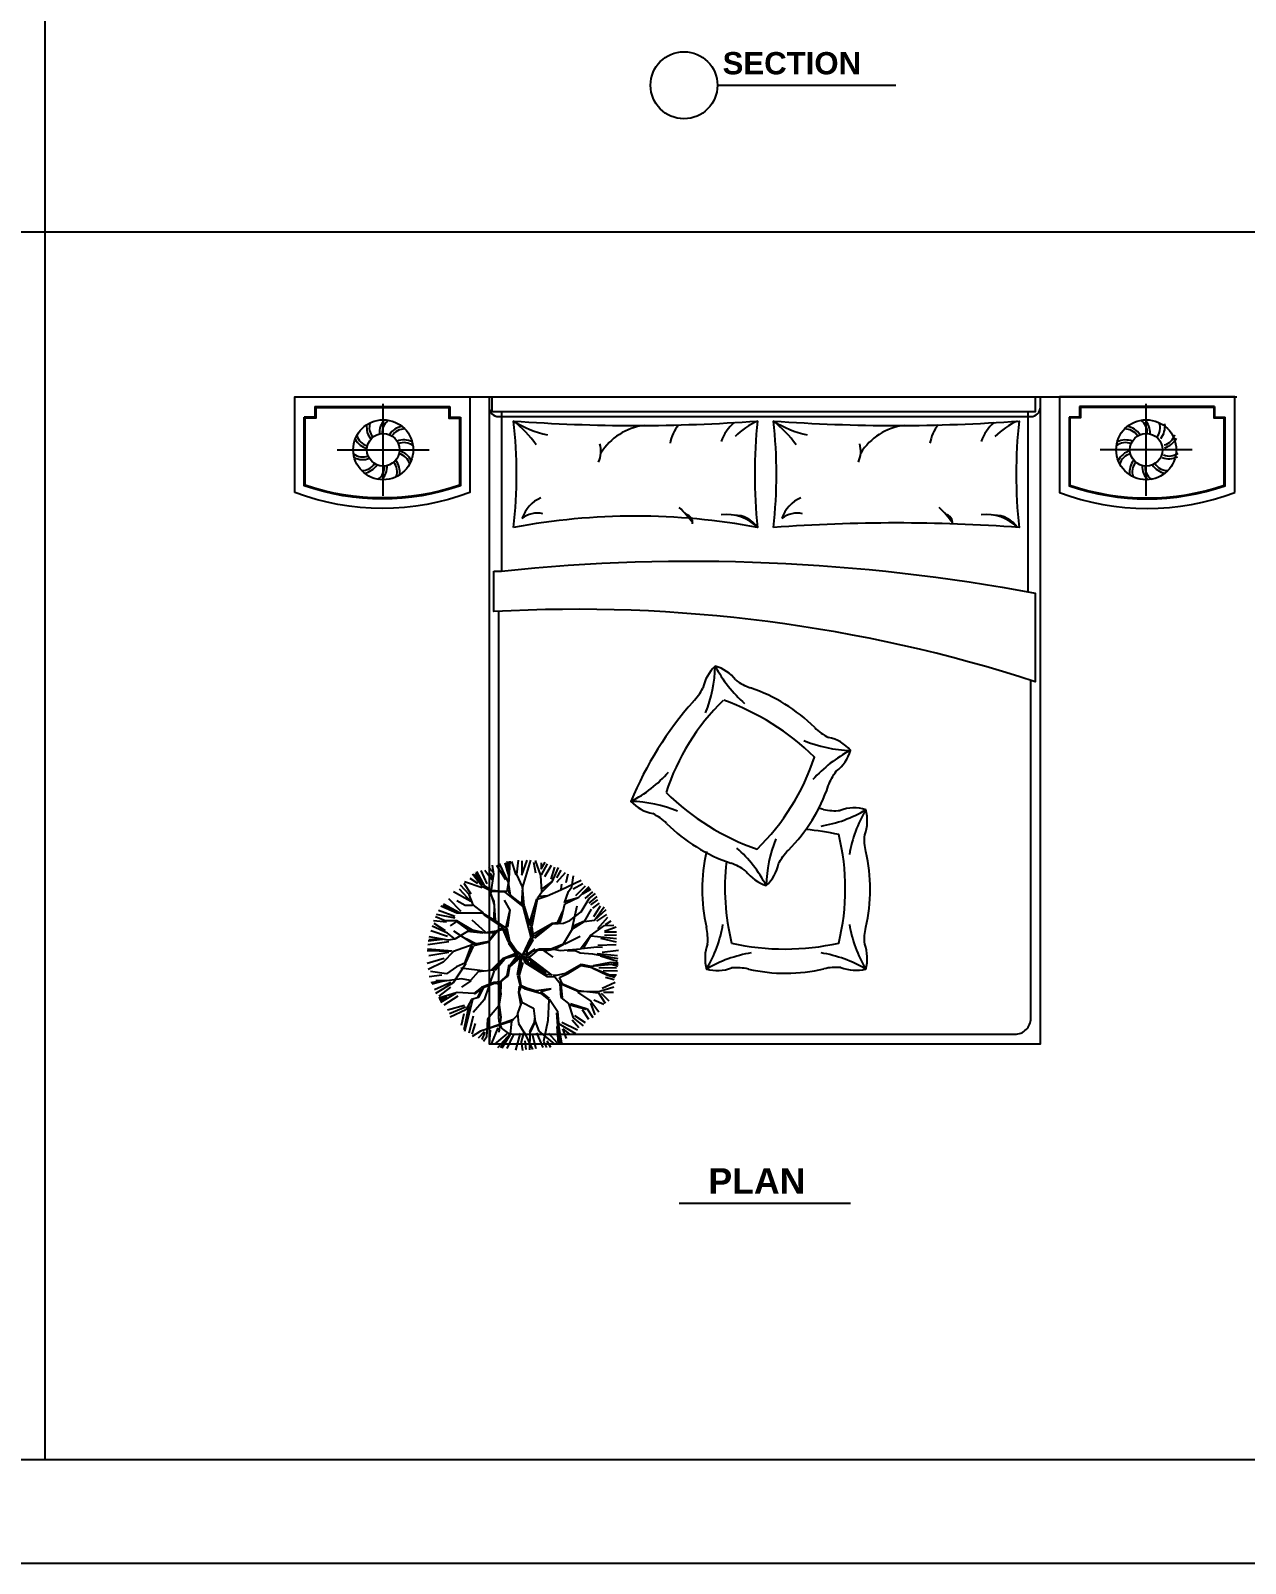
# Model space of a CAD drawing. Header units: inches. Extents: x 3 to 45, y 10.7 to 35.5.
# Drawn here: x 37.832 to 41.643, y 10.735 to 15.545 of the extents above; entities that cross this region are included whole.
import ezdxf

# ---------------------------------------------------------------- set-up
doc = ezdxf.new("R2010")
doc.units = ezdxf.units.IN
doc.header["$MEASUREMENT"] = 0
for name, color, linetype in [('02', 2, 'Continuous'), ('1', 1, 'Continuous'), ('4', 4, 'Continuous'), ('kadrbm', 4, 'Continuous')]:
    doc.layers.add(name, color=color, linetype=linetype)
doc.styles.add('HT', font='swisseb.ttf')

# ---------------------------------------------------------------- blocks, each defined once
blk = doc.blocks.new('kadrbm')
at = {"layer": 'kadrbm', "color": 4}
blk.add_lwpolyline([(0, 0), (0, 24.7972), (21, 24.7972), (21, 0), (0, 0)], close=True, dxfattribs=at)
blk.add_lwpolyline([(20.6631, 0.3257), (20.6631, 24.4603), (0.3369, 24.4603), (0.3369, 0.3257), (20.6631, 0.3257)], dxfattribs=at)

msp = doc.modelspace()

# ---------------------------------------------------------------- linework, layer by layer
at = {"layer": '02'}
for p, q in [((39.9868, 15.3733), (40.5468, 15.3733)), ((38.938, 14.0853), (38.938, 14.3737)), ((39.3002, 14.3335), (40.9702, 14.3335)), ((40.9606, 14.3484), (40.9606, 13.7839)), ((41.3324, 14.0853), (41.3324, 14.3737)), ((38.7938, 14.2295), (39.0822, 14.2295)), ((41.4766, 14.2295), (41.1881, 14.2295)), ((39.8662, 11.865), (40.4042, 11.865))]:
    msp.add_line(p, q, dxfattribs=at)
for points in [[(39.2702, 14.3953), (39.2702, 12.3653), (41.0002, 12.3653), (41.0002, 14.3953)], [(38.7232, 14.3651), (38.7232, 14.3321), (38.6902, 14.3321)], [(38.7262, 14.3651), (38.7262, 14.3291), (38.6902, 14.3291)], [(38.7232, 14.3651), (39.1472, 14.3651)], [(38.7232, 14.3621), (39.1472, 14.3621)], [(39.1442, 14.3651), (39.1442, 14.3291), (39.1802, 14.3291)], [(39.1472, 14.3651), (39.1472, 14.3321), (39.1802, 14.3321)], [(41.1232, 14.3652), (41.1232, 14.3322), (41.0902, 14.3322)], [(41.1262, 14.3652), (41.1262, 14.3292), (41.0902, 14.3292)], [(41.5472, 14.3652), (41.1232, 14.3652)], [(41.5472, 14.3622), (41.1232, 14.3622)], [(41.5442, 14.3652), (41.5442, 14.3292), (41.5802, 14.3292)], [(41.5472, 14.3652), (41.5472, 14.3322), (41.5802, 14.3322)]]:
    msp.add_lwpolyline(points, dxfattribs=at)
for points in [[(39.1802, 14.3321), (39.1802, 14.116, -0.167087), (38.6902, 14.116), (38.6902, 14.3321)], [(39.1772, 14.3321), (39.1772, 14.1182, -0.165559), (38.6932, 14.1182), (38.6932, 14.3321)], [(41.0902, 14.3322), (41.0902, 14.1162, 0.167087), (41.5802, 14.1162), (41.5802, 14.3322)], [(41.0932, 14.3322), (41.0932, 14.1183, 0.165559), (41.5772, 14.1183), (41.5772, 14.3322)], [(39.9495, 13.404, 0.091296), (39.9799, 13.5505, 0.091296), (40.0722, 13.4327, 0.091296)], [(39.8257, 13.1537, 0.111006), (40.1113, 12.9761, 0.119549), (40.2914, 13.2651, 0.107813), (40.0066, 13.4434)], [(40.0051, 13.4431, 0.121865), (39.8257, 13.1537, 0.121865)], [(40.1399, 12.8617, 0.159461), (40.1786, 12.9304, -0.076283), (40.2093, 12.9732, 0.115075), (40.3348, 13.1746, -0.076283), (40.3597, 13.221, 0.159461), (40.4043, 13.2861)], [(40.2579, 13.3169, 0.091296), (40.4043, 13.2861, 0.091296), (40.2862, 13.1942, 0.091296)], [(39.8619, 13.0953, 0.091296), (39.7155, 13.1261, 0.091296), (39.8336, 13.218, 0.091296)], [(40.3119, 13.0484, 0.091296), (40.4524, 13.0996, 0.091296), (40.4008, 12.9592, 0.091296)], [(40.4524, 12.5996, 0.159461), (40.449, 12.6783, -0.076283), (40.4524, 12.7309, 0.115075), (40.4524, 12.9683, -0.076283), (40.449, 13.0208, 0.159461), (40.4524, 13.0996)], [(40.0313, 12.6812, 0.111006), (40.3677, 12.6815, 0.119549), (40.3677, 13.022, 0.033212), (40.2643, 13.0378)], [(40.1703, 13.0082, 0.091296), (40.1399, 12.8617, 0.091296), (40.0477, 12.9795)], [(40.093, 12.6508, 0.091296), (39.9524, 12.5996, 0.091296), (40.0041, 12.74, 0.091296)], [(40.4008, 12.74, 0.091296), (40.4524, 12.5996, 0.091296), (40.3119, 12.6508)]]:
    msp.add_lwpolyline(points, format="xyb", dxfattribs=at)
for points in [[(39.3469, 13.9855, 0.058596), (39.3469, 14.3197, 0.036889), (40.1126, 14.3197, 0.052163), (40.1126, 13.9855, 0.093111)], [(40.1624, 13.9855, 0.058596), (40.1624, 14.3197, 0.036648), (40.9332, 14.3197, 0.052163), (40.9332, 13.9855, 0.036967)], [(39.2853, 13.8489), (39.3087, 13.8489, -0.072944), (40.9841, 13.7791), (40.9841, 13.5017, 0.092568), (39.2853, 13.7216)]]:
    msp.add_lwpolyline(points, format="xyb", close=True, dxfattribs=at)
for centre, radius in [((39.8818, 15.3733), 0.105), ((38.938, 14.2295), 0.0942), ((41.3324, 14.2295), 0.0942), ((38.938, 14.2295), 0.051), ((41.3324, 14.2295), 0.051)]:
    msp.add_circle(centre, radius, dxfattribs=at)
for centre, radius, start, end in [((39.3002, 14.3635), 0.03, 180, 270), ((40.9702, 14.3635), 0.03, 270, 0), ((38.9464, 14.3001), 0.0605, 172.17, 218.4897), ((38.9405, 14.2988), 0.0462, 160.3002, 220.538), ((38.9863, 14.2817), 0.0605, 136.17, 182.4897), ((38.9807, 14.2841), 0.0462, 124.3002, 184.538), ((39.0077, 14.2434), 0.0605, 100.17, 146.4897), ((39.0046, 14.2486), 0.0462, 88.3002, 148.538), ((39.5246, 14.5991), 0.3311, 237.5379, 257.5233), ((39.0963, 14.0072), 0.4006, 36.4935, 51.2792), ((39.7786, 14.1215), 0.1854, 96.6849, 148.3182), ((39.9661, 14.2269), 0.13, 141.8174, 169.8987), ((40.1305, 14.2085), 0.1399, 130.5354, 160.3558), ((40.2177, 14.0906), 0.252, 114.6457, 134.1585), ((39.9118, 14.0072), 0.4006, 36.4935, 51.2792), ((40.3401, 14.5991), 0.3311, 237.5379, 257.5233), ((40.5941, 14.1215), 0.1854, 96.6849, 148.3182), ((40.7815, 14.2269), 0.13, 141.8174, 169.8987), ((40.946, 14.2085), 0.1399, 130.5354, 160.3558), ((41.0332, 14.0906), 0.252, 114.6457, 134.1585), ((41.2657, 14.2486), 0.0462, 31.462, 91.6998), ((41.2627, 14.2434), 0.0605, 33.5103, 79.83), ((41.2897, 14.2841), 0.0462, 355.462, 55.6998), ((41.2841, 14.2817), 0.0605, 357.5103, 43.83), ((41.3299, 14.2987), 0.0462, 319.462, 19.6998), ((41.3309, 14.3026), 0.0605, 321.5103, 7.83), ((38.9033, 14.2915), 0.0605, 208.17, 254.4897), ((38.8993, 14.287), 0.0462, 196.3002, 256.538), ((39.0026, 14.1998), 0.0605, 64.17, 110.4897), ((39.0031, 14.2058), 0.0462, 52.3002, 112.538), ((39.538, 14.2247), 0.0831, 335.8927, 16.1192), ((40.3535, 14.2247), 0.0831, 335.8927, 16.1192), ((41.2673, 14.2058), 0.0462, 67.462, 127.6998), ((41.2678, 14.1997), 0.0605, 69.5103, 115.83), ((41.3779, 14.2895), 0.0462, 283.462, 343.6998), ((41.3739, 14.2941), 0.0605, 285.5103, 331.83), ((38.8729, 14.2532), 0.0462, 232.3002, 292.538), ((38.8735, 14.2592), 0.0605, 244.17, 290.4897), ((38.9356, 14.1603), 0.0462, 340.3002, 40.538), ((38.9297, 14.1589), 0.0605, 352.17, 38.4897), ((38.9768, 14.1721), 0.0462, 16.3002, 76.538), ((38.9728, 14.1675), 0.0605, 28.17, 74.4897), ((41.2976, 14.1675), 0.0605, 105.5103, 151.83), ((41.2936, 14.172), 0.0462, 103.462, 163.6998), ((41.3407, 14.1589), 0.0605, 141.5103, 187.83), ((41.3348, 14.1602), 0.0462, 139.462, 199.6998), ((41.4037, 14.2618), 0.0605, 249.5103, 295.83), ((41.4043, 14.2558), 0.0462, 247.462, 307.6998), ((38.8714, 14.2104), 0.0462, 268.3002, 328.538), ((38.8683, 14.2156), 0.0605, 280.17, 326.4897), ((38.8954, 14.1749), 0.0462, 304.3002, 4.538), ((38.8898, 14.1773), 0.0605, 316.17, 2.4897), ((41.3806, 14.1773), 0.0605, 177.5103, 223.83), ((41.375, 14.1749), 0.0462, 175.462, 235.6998), ((41.402, 14.2156), 0.0605, 213.5103, 259.83), ((41.399, 14.2104), 0.0462, 211.462, 271.6998), ((39.4785, 13.9778), 0.1111, 114.2916, 160.9896), ((39.5722, 13.7531), 0.4175, 36.2085, 45.0849), ((40.294, 13.9778), 0.1111, 114.2916, 160.9896), ((40.3877, 13.7531), 0.4175, 36.2085, 45.0849), ((39.4208, 13.9546), 0.076, 76.4823, 128.5563), ((39.8811, 13.9997), 0.028, 353.7543, 77.2187), ((40.015, 13.8899), 0.1367, 44.406, 96.8342), ((40.0405, 13.9375), 0.0866, 33.6349, 90.8456), ((40.2363, 13.9546), 0.076, 76.4823, 128.5563), ((40.6966, 13.9997), 0.028, 353.7543, 77.2187), ((40.8305, 13.8899), 0.1367, 44.406, 96.8342), ((40.856, 13.9375), 0.0866, 33.6349, 90.8456), ((40.0655, 13.457), 0.1267, 132.4658, 168.7065), ((39.9464, 13.4329), 0.1223, 37.2937, 74.0973), ((39.7865, 13.5605), 0.1736, 315.5854, 333.0343), ((40.1475, 13.6462), 0.1736, 233.2983, 250.7472), ((39.9235, 12.9871), 0.5225, 45.1307, 71.3884), ((40.7291, 12.7117), 1.095, 138.3818, 157.7644), ((40.4132, 13.4818), 0.1736, 225.7718, 243.2208), ((40.3139, 13.2117), 0.1171, 39.4726, 79.6505), ((39.8087, 13.212), 0.1267, 222.6522, 258.8929), ((39.7061, 12.9326), 0.1736, 45.7718, 63.2208), ((40.2025, 12.5916), 0.5225, 77.0576, 78.7033), ((40.3565, 13.2704), 0.1736, 257.6988, 275.1477), ((40.4151, 12.9886), 0.1171, 71.3996, 111.5774), ((40.1958, 13.4273), 0.5225, 225.1307, 251.3884), ((40.4613, 12.8496), 0.5225, 166.8711, 193.1289), ((40.719, 12.8531), 0.7088, 173.1956, 194.0284), ((39.9718, 12.7683), 0.1736, 53.2983, 70.7472), ((40.1886, 12.9983), 0.145, 218.7754, 250.3571), ((39.7829, 12.6934), 0.1736, 355.0387, 12.4877), ((40.0745, 12.6337), 0.1267, 159.3666, 195.6073), ((39.9862, 12.7218), 0.1267, 254.5791, 290.8198), ((40.0468, 12.4304), 0.1736, 77.6988, 95.1477), ((40.3592, 12.4314), 0.1736, 85.2252, 102.6741), ((40.4216, 12.7413), 0.145, 250.7023, 282.284), ((40.2008, 13.1092), 0.5225, 257.0576, 283.3153)]:
    msp.add_arc(centre, radius, start, end, dxfattribs=at)
at = {"layer": '1'}
msp.add_line((38.6602, 14.3951), (41.6171, 14.3953), dxfattribs=at)
at = {"layer": '4'}
for p, q in [((37.8757, 33.8727), (37.8757, 11.0605)), ((24.3249, 14.9136), (44.6511, 14.9136)), ((39.3087, 14.3484), (39.3087, 13.8489)), ((39.3326, 12.8654), (39.3363, 12.9389)), ((39.357, 12.8964), (39.3622, 12.9416)), ((39.3731, 12.894), (39.3898, 12.9411)), ((39.3731, 12.9395), (39.3731, 12.894)), ((39.3763, 12.8577), (39.4008, 12.9416)), ((39.4331, 12.8939), (39.4162, 12.9402)), ((39.2499, 12.8577), (39.2179, 12.8977)), ((39.2229, 12.8977), (39.2488, 12.8643)), ((39.2488, 12.8643), (39.2282, 12.9029)), ((39.2565, 12.8604), (39.2319, 12.9056)), ((39.2444, 12.9093), (39.2626, 12.8668)), ((39.2566, 12.9107), (39.2792, 12.8804)), ((39.2687, 12.9198), (39.2807, 12.9062)), ((39.2822, 12.8849), (39.2745, 12.9003)), ((39.2758, 12.8345), (39.2848, 12.8977)), ((39.2848, 12.8977), (39.2808, 12.9262)), ((39.293, 12.9259), (39.3217, 12.8804)), ((39.3313, 12.872), (39.3028, 12.9312)), ((39.3201, 12.9334), (39.3293, 12.9001)), ((39.3313, 12.9119), (39.3273, 12.9376)), ((39.3313, 12.9376), (39.3337, 12.9133)), ((39.3326, 12.8757), (39.3313, 12.9119)), ((39.3556, 12.8953), (39.3416, 12.9376)), ((39.3749, 12.8577), (39.357, 12.8964)), ((39.4095, 12.935), (39.4156, 12.9017)), ((39.4357, 12.8424), (39.4331, 12.8939)), ((39.4338, 12.9137), (39.446, 12.935)), ((39.4338, 12.9334), (39.4338, 12.9137)), ((39.4344, 12.8953), (39.4537, 12.9299)), ((39.4655, 12.9244), (39.4445, 12.8896)), ((39.4655, 12.882), (39.4762, 12.9198)), ((39.4677, 12.8733), (39.4883, 12.9183)), ((39.4823, 12.8865), (39.4959, 12.9107)), ((39.4823, 12.8728), (39.5095, 12.9032)), ((39.5126, 12.8713), (39.5187, 12.8986)), ((39.5296, 12.8577), (39.5348, 12.8926)), ((39.2126, 12.8123), (39.1581, 12.8426)), ((39.1763, 12.8517), (39.2126, 12.8123)), ((39.2076, 12.8334), (39.1804, 12.863)), ((39.1914, 12.8699), (39.2126, 12.8364)), ((39.2488, 12.8551), (39.1933, 12.8733)), ((39.2096, 12.885), (39.2338, 12.8699)), ((39.2784, 12.8437), (39.2499, 12.8577)), ((39.2784, 12.8461), (39.2565, 12.8604)), ((39.3015, 12.8448), (39.2784, 12.8461)), ((39.321, 12.8411), (39.2784, 12.8437)), ((39.3273, 12.8437), (39.3015, 12.8448)), ((39.3273, 12.8437), (39.3326, 12.8757)), ((39.3313, 12.8474), (39.3326, 12.8384)), ((39.3377, 12.8321), (39.3326, 12.8654)), ((39.3725, 12.8048), (39.3763, 12.8564)), ((39.3802, 12.7998), (39.3749, 12.8577)), ((39.4228, 12.8242), (39.4357, 12.8424)), ((39.4357, 12.8501), (39.4677, 12.8746)), ((39.4368, 12.8424), (39.4677, 12.8733)), ((39.4524, 12.8294), (39.4949, 12.8487)), ((39.4949, 12.8487), (39.5594, 12.8784)), ((39.4962, 12.8501), (39.4987, 12.8667)), ((39.5066, 12.8075), (39.5193, 12.8437)), ((39.5193, 12.8437), (39.5296, 12.8577)), ((39.5338, 12.8517), (39.5641, 12.8684)), ((39.5428, 12.8305), (39.5732, 12.8607)), ((39.5515, 12.8255), (39.5838, 12.8591)), ((39.5631, 12.8384), (39.5864, 12.8551)), ((39.5631, 12.8358), (39.589, 12.8501)), ((39.5717, 12.8213), (39.596, 12.8426)), ((39.1687, 12.7752), (39.1185, 12.7972)), ((39.1687, 12.7765), (39.1238, 12.7985)), ((39.1777, 12.7765), (39.1275, 12.8035)), ((39.1822, 12.7804), (39.1443, 12.8198)), ((39.1946, 12.7998), (39.1687, 12.8138)), ((39.2179, 12.7998), (39.1946, 12.7998)), ((39.2203, 12.8011), (39.2076, 12.8334)), ((39.2525, 12.7765), (39.2203, 12.8011)), ((39.2861, 12.8114), (39.2758, 12.8345)), ((39.2758, 12.8345), (39.2861, 12.8011)), ((39.2861, 12.8011), (39.2848, 12.7572)), ((39.2901, 12.7546), (39.2861, 12.8114)), ((39.3363, 12.7842), (39.3183, 12.8165)), ((39.3776, 12.7959), (39.321, 12.8411)), ((39.3815, 12.7972), (39.3377, 12.8321)), ((39.4021, 12.7004), (39.3776, 12.7959)), ((39.3995, 12.7379), (39.3815, 12.7972)), ((39.3982, 12.7469), (39.4201, 12.8191)), ((39.4059, 12.7353), (39.4228, 12.8242)), ((39.4241, 12.8204), (39.4524, 12.8294)), ((39.4278, 12.8281), (39.4537, 12.8307)), ((39.4987, 12.7636), (39.5079, 12.8048)), ((39.5079, 12.8048), (39.5515, 12.8255)), ((39.5103, 12.8127), (39.5502, 12.8242)), ((39.5311, 12.7276), (39.5466, 12.7986)), ((39.5594, 12.7792), (39.5838, 12.8217)), ((39.5838, 12.8217), (39.6044, 12.8371)), ((39.5838, 12.8062), (39.6096, 12.8274)), ((39.5899, 12.8016), (39.6111, 12.8167)), ((39.596, 12.7911), (39.6171, 12.8062)), ((39.5989, 12.7653), (39.6201, 12.7986)), ((39.6007, 12.7535), (39.6316, 12.7947)), ((39.1369, 12.7471), (39.0959, 12.7517)), ((39.1328, 12.7509), (39.1018, 12.7636)), ((39.164, 12.7592), (39.1051, 12.7714)), ((39.1627, 12.7653), (39.111, 12.7834)), ((39.1687, 12.7509), (39.1328, 12.7509)), ((39.1677, 12.7496), (39.1483, 12.7354)), ((39.2499, 12.7752), (39.1687, 12.7752)), ((39.2179, 12.7223), (39.1687, 12.7509)), ((39.2076, 12.7212), (39.1689, 12.7496)), ((39.2591, 12.716), (39.2166, 12.7533)), ((39.3015, 12.7443), (39.2499, 12.7752)), ((39.3157, 12.7289), (39.2552, 12.7702)), ((39.3234, 12.7327), (39.335, 12.7829)), ((39.3287, 12.7313), (39.3363, 12.7842)), ((39.4021, 12.7392), (39.4098, 12.7702)), ((39.4677, 12.7443), (39.4936, 12.7469)), ((39.4859, 12.7469), (39.5013, 12.7818)), ((39.4936, 12.7469), (39.4987, 12.7636)), ((39.5039, 12.7443), (39.5232, 12.752)), ((39.5232, 12.752), (39.5594, 12.7792)), ((39.5324, 12.7263), (39.5685, 12.7496)), ((39.5336, 12.7354), (39.5698, 12.7508)), ((39.5685, 12.7496), (39.6007, 12.7535)), ((39.5698, 12.7496), (39.5917, 12.7883)), ((39.6007, 12.7535), (39.6381, 12.7869)), ((39.608, 12.7501), (39.6398, 12.7714)), ((39.6111, 12.7274), (39.6429, 12.7622)), ((39.6352, 12.7395), (39.6534, 12.7517)), ((39.1418, 12.6903), (39.0825, 12.7006)), ((39.1399, 12.7016), (39.0869, 12.7198)), ((39.1393, 12.7121), (39.0916, 12.7341)), ((39.1338, 12.7198), (39.0974, 12.7425)), ((39.1638, 12.6941), (39.1393, 12.7121)), ((39.2231, 12.6773), (39.1599, 12.7186)), ((39.2024, 12.7173), (39.1625, 12.6941)), ((39.2501, 12.7121), (39.2024, 12.7173)), ((39.2475, 12.716), (39.2076, 12.7212)), ((39.2565, 12.7133), (39.2179, 12.7223)), ((39.2836, 12.7134), (39.254, 12.7134)), ((39.2938, 12.7186), (39.2565, 12.7133)), ((39.2964, 12.7186), (39.2694, 12.6863)), ((39.2888, 12.7173), (39.2694, 12.6864)), ((39.3118, 12.7289), (39.2938, 12.7186)), ((39.3131, 12.7237), (39.2964, 12.7186)), ((39.3273, 12.7276), (39.3015, 12.7443)), ((39.3131, 12.7237), (39.3287, 12.6877)), ((39.3223, 12.7147), (39.3157, 12.7289)), ((39.3326, 12.6824), (39.3234, 12.7263)), ((39.335, 12.6863), (39.3273, 12.7276)), ((39.3748, 12.6426), (39.4021, 12.7004)), ((39.4059, 12.7327), (39.3995, 12.7379)), ((39.4072, 12.6967), (39.4008, 12.7313)), ((39.4098, 12.6967), (39.4059, 12.7327)), ((39.4098, 12.7107), (39.4677, 12.7443)), ((39.4124, 12.703), (39.4587, 12.734)), ((39.4138, 12.6967), (39.4704, 12.7416)), ((39.4704, 12.7416), (39.5039, 12.7443)), ((39.504, 12.6786), (39.5324, 12.7263)), ((39.5079, 12.6786), (39.5556, 12.7031)), ((39.5569, 12.6631), (39.5878, 12.7045)), ((39.5672, 12.667), (39.5904, 12.707)), ((39.5878, 12.7045), (39.6329, 12.7366)), ((39.5904, 12.7045), (39.6703, 12.6954)), ((39.6323, 12.7184), (39.6687, 12.732)), ((39.6323, 12.7169), (39.6702, 12.7169)), ((39.6323, 12.7062), (39.6702, 12.7077)), ((39.6329, 12.7366), (39.6612, 12.7379)), ((39.0761, 12.658), (39.1509, 12.6555)), ((39.1547, 12.6555), (39.0774, 12.6619)), ((39.1443, 12.6849), (39.0777, 12.6759)), ((39.1238, 12.6928), (39.0787, 12.6876)), ((39.1443, 12.6516), (39.0808, 12.6411)), ((39.0813, 12.6928), (39.107, 12.6941)), ((39.1584, 12.6554), (39.1262, 12.6218)), ((39.1625, 12.6941), (39.1418, 12.6903)), ((39.2203, 12.6774), (39.1584, 12.6554)), ((39.214, 12.6735), (39.1934, 12.618)), ((39.2204, 12.6722), (39.1959, 12.6193)), ((39.1986, 12.6954), (39.2282, 12.68)), ((39.2694, 12.6863), (39.2203, 12.6774)), ((39.2218, 12.6735), (39.2669, 12.6838)), ((39.3571, 12.6438), (39.3313, 12.68)), ((39.3543, 12.6528), (39.3326, 12.6824)), ((39.3556, 12.658), (39.335, 12.6863)), ((39.3763, 12.6425), (39.3543, 12.6528)), ((39.3763, 12.6425), (39.3556, 12.658)), ((39.3748, 12.6426), (39.4072, 12.6967)), ((39.3842, 12.6501), (39.3815, 12.6425)), ((39.3892, 12.658), (39.4098, 12.6927)), ((39.3892, 12.6425), (39.3892, 12.658)), ((39.3893, 12.6464), (39.4151, 12.6631)), ((39.3906, 12.6413), (39.4099, 12.6567)), ((39.3957, 12.6361), (39.4254, 12.6606)), ((39.4099, 12.6567), (39.428, 12.6631)), ((39.4254, 12.6606), (39.4383, 12.6606)), ((39.428, 12.6631), (39.4679, 12.6631)), ((39.4383, 12.6606), (39.4705, 12.6374)), ((39.446, 12.6567), (39.4731, 12.6619)), ((39.4641, 12.6631), (39.504, 12.6786)), ((39.4679, 12.6631), (39.4937, 12.658)), ((39.4782, 12.6631), (39.5053, 12.6786)), ((39.4937, 12.658), (39.5569, 12.6631)), ((39.5156, 12.658), (39.5427, 12.6567)), ((39.5363, 12.6606), (39.5556, 12.6503)), ((39.5556, 12.6503), (39.5943, 12.6477)), ((39.5607, 12.6644), (39.6085, 12.6696)), ((39.6085, 12.6696), (39.6264, 12.6683)), ((39.6111, 12.6744), (39.6687, 12.6774)), ((39.6201, 12.6971), (39.6687, 12.6849)), ((39.6247, 12.6532), (39.6762, 12.6593)), ((39.1292, 12.6335), (39.0762, 12.6168)), ((39.1262, 12.6218), (39.0786, 12.5986)), ((39.1677, 12.6065), (39.1367, 12.5845)), ((39.1973, 12.6168), (39.1573, 12.5561)), ((39.1959, 12.6193), (39.1677, 12.6065)), ((39.2578, 12.5935), (39.1818, 12.6026)), ((39.312, 12.6322), (39.2772, 12.5961)), ((39.3132, 12.631), (39.2836, 12.5961)), ((39.2888, 12.5961), (39.3197, 12.6322)), ((39.3519, 12.6477), (39.312, 12.6322)), ((39.3558, 12.6425), (39.3132, 12.631)), ((39.3326, 12.6129), (39.3262, 12.5793)), ((39.3339, 12.6065), (39.3288, 12.5768)), ((39.3748, 12.6426), (39.3339, 12.6065)), ((39.3352, 12.6116), (39.361, 12.6464)), ((39.3674, 12.6438), (39.3352, 12.6116)), ((39.3674, 12.6335), (39.3584, 12.582)), ((39.3748, 12.6426), (39.3597, 12.5793)), ((39.3764, 12.6206), (39.3648, 12.5806)), ((39.3748, 12.6426), (39.3828, 12.6205)), ((39.3815, 12.6425), (39.3866, 12.6218)), ((39.3828, 12.6205), (39.4524, 12.5766)), ((39.3866, 12.6218), (39.3892, 12.6425)), ((39.3918, 12.6385), (39.4666, 12.5806)), ((39.3931, 12.6192), (39.3918, 12.6321)), ((39.3918, 12.6321), (39.4497, 12.5883)), ((39.4484, 12.5832), (39.3931, 12.6192)), ((39.4497, 12.5883), (39.3995, 12.6205)), ((39.5103, 12.5869), (39.5594, 12.6155)), ((39.5169, 12.5856), (39.5581, 12.6115)), ((39.5581, 12.6115), (39.5928, 12.6052)), ((39.5594, 12.6155), (39.589, 12.6089)), ((39.589, 12.6089), (39.6546, 12.6155)), ((39.5928, 12.6052), (39.6456, 12.5832)), ((39.6419, 12.5793), (39.5941, 12.6025)), ((39.5943, 12.6477), (39.6742, 12.6335)), ((39.6509, 12.6205), (39.5967, 12.6102)), ((39.6096, 12.6486), (39.6731, 12.6426)), ((39.6142, 12.6046), (39.6702, 12.6032)), ((39.6201, 12.6411), (39.6731, 12.6243)), ((39.6752, 12.6179), (39.6509, 12.6205)), ((39.6546, 12.6155), (39.6741, 12.6089)), ((39.6752, 12.6142), (39.6599, 12.6166)), ((39.1217, 12.5805), (39.0823, 12.5759)), ((39.1367, 12.5845), (39.0864, 12.5923)), ((39.1096, 12.5613), (39.0877, 12.5561)), ((39.1225, 12.5613), (39.0903, 12.5523)), ((39.1504, 12.5577), (39.099, 12.5349)), ((39.1573, 12.5561), (39.1019, 12.5227)), ((39.1483, 12.5639), (39.1031, 12.5626)), ((39.1831, 12.569), (39.1225, 12.5613)), ((39.2115, 12.5639), (39.1831, 12.569)), ((39.2127, 12.5626), (39.1831, 12.5433)), ((39.236, 12.591), (39.2115, 12.5639)), ((39.2836, 12.5961), (39.236, 12.591)), ((39.2849, 12.5575), (39.2463, 12.542)), ((39.2875, 12.5548), (39.2514, 12.5407)), ((39.2862, 12.5948), (39.2552, 12.5033)), ((39.3056, 12.56), (39.2849, 12.5575)), ((39.3029, 12.5523), (39.2875, 12.5548)), ((39.3029, 12.56), (39.3068, 12.5213)), ((39.3262, 12.5793), (39.3056, 12.5613)), ((39.3197, 12.5717), (39.3056, 12.56)), ((39.3068, 12.5162), (39.3081, 12.5587)), ((39.3288, 12.5768), (39.3197, 12.5717)), ((39.3597, 12.5793), (39.3674, 12.5472)), ((39.3648, 12.5806), (39.37, 12.5497)), ((39.4666, 12.5806), (39.4484, 12.5832)), ((39.4524, 12.5766), (39.4769, 12.5753)), ((39.4704, 12.5806), (39.4833, 12.5806)), ((39.4769, 12.5753), (39.4936, 12.5547)), ((39.4833, 12.5806), (39.5103, 12.5869)), ((39.4897, 12.5729), (39.4987, 12.5547)), ((39.491, 12.5729), (39.5169, 12.5856)), ((39.4936, 12.5547), (39.5515, 12.529)), ((39.4987, 12.5547), (39.5502, 12.533)), ((39.6247, 12.5395), (39.6656, 12.5592)), ((39.6277, 12.5956), (39.6731, 12.5941)), ((39.6352, 12.5743), (39.6626, 12.5667)), ((39.6649, 12.5729), (39.6419, 12.5793)), ((39.6676, 12.5766), (39.6432, 12.5819)), ((39.6456, 12.5832), (39.6702, 12.5819)), ((39.1702, 12.5265), (39.1122, 12.5085)), ((39.138, 12.511), (39.1122, 12.5058)), ((39.1489, 12.5426), (39.1126, 12.5152)), ((39.1161, 12.5007), (39.138, 12.511)), ((39.1187, 12.4955), (39.1663, 12.5239)), ((39.1717, 12.5152), (39.1277, 12.4865)), ((39.2218, 12.5227), (39.1702, 12.5265)), ((39.2372, 12.511), (39.2153, 12.5046)), ((39.2463, 12.542), (39.2218, 12.5227)), ((39.2243, 12.5213), (39.2463, 12.5368)), ((39.2463, 12.5368), (39.2334, 12.511)), ((39.2514, 12.5407), (39.2372, 12.511)), ((39.3068, 12.5213), (39.3004, 12.484)), ((39.3648, 12.5458), (39.3622, 12.5265)), ((39.3622, 12.5265), (39.3687, 12.4904)), ((39.3687, 12.542), (39.3636, 12.5278)), ((39.3636, 12.5278), (39.3725, 12.4955)), ((39.3674, 12.5472), (39.3829, 12.5381)), ((39.37, 12.5497), (39.3881, 12.5407)), ((39.3829, 12.5381), (39.4319, 12.5239)), ((39.3881, 12.5407), (39.4254, 12.5291)), ((39.4653, 12.5381), (39.4177, 12.5316)), ((39.4319, 12.5291), (39.4589, 12.5071)), ((39.4319, 12.5239), (39.4576, 12.5033)), ((39.4331, 12.5291), (39.4653, 12.5381)), ((39.4602, 12.5058), (39.4847, 12.4672)), ((39.4924, 12.5536), (39.495, 12.511)), ((39.495, 12.511), (39.5195, 12.4917)), ((39.5002, 12.511), (39.4963, 12.5523)), ((39.5478, 12.5278), (39.5891, 12.4994)), ((39.5502, 12.533), (39.6134, 12.5251)), ((39.5515, 12.529), (39.6173, 12.5303)), ((39.6134, 12.5251), (39.634, 12.4928)), ((39.6173, 12.5303), (39.6612, 12.5444)), ((39.6216, 12.5244), (39.6459, 12.5001)), ((39.6293, 12.5275), (39.661, 12.5275)), ((39.1929, 12.485), (39.1399, 12.4713)), ((39.196, 12.4804), (39.1459, 12.4592)), ((39.1973, 12.4723), (39.1483, 12.4492)), ((39.1914, 12.4592), (39.1822, 12.4228)), ((39.2063, 12.4852), (39.1908, 12.4092)), ((39.2179, 12.5033), (39.1934, 12.404)), ((39.2153, 12.5046), (39.1973, 12.4723)), ((39.2552, 12.5033), (39.2204, 12.4633)), ((39.3004, 12.484), (39.2656, 12.4427)), ((39.3017, 12.4865), (39.3068, 12.4492)), ((39.361, 12.4582), (39.3403, 12.435)), ((39.3713, 12.493), (39.3597, 12.4607)), ((39.3597, 12.4607), (39.3622, 12.4285)), ((39.3725, 12.4955), (39.4099, 12.4775)), ((39.4099, 12.4775), (39.4151, 12.435)), ((39.4576, 12.5033), (39.455, 12.4388)), ((39.4821, 12.462), (39.4847, 12.422)), ((39.4847, 12.4672), (39.4885, 12.4285)), ((39.5195, 12.4917), (39.5336, 12.4465)), ((39.5233, 12.4878), (39.5749, 12.4737)), ((39.526, 12.4917), (39.5775, 12.4749)), ((39.5625, 12.4728), (39.5822, 12.4425)), ((39.5775, 12.4749), (39.5955, 12.4478)), ((39.5883, 12.4925), (39.6019, 12.4561)), ((39.5891, 12.4994), (39.6149, 12.4659)), ((39.5989, 12.5032), (39.6308, 12.4896)), ((39.2201, 12.4517), (39.2065, 12.3985)), ((39.2262, 12.4289), (39.2157, 12.3955)), ((39.3391, 12.435), (39.2437, 12.4053)), ((39.2501, 12.4079), (39.3468, 12.4427)), ((39.2656, 12.4427), (39.2617, 12.386)), ((39.2974, 12.4152), (39.2777, 12.3668)), ((39.3068, 12.4492), (39.3004, 12.4014)), ((39.3403, 12.435), (39.3365, 12.3963)), ((39.3622, 12.4285), (39.379, 12.4014)), ((39.4112, 12.4337), (39.397, 12.4027)), ((39.4151, 12.435), (39.3984, 12.4002)), ((39.4125, 12.4453), (39.4112, 12.4337)), ((39.4151, 12.435), (39.4267, 12.4053)), ((39.455, 12.4388), (39.4408, 12.373)), ((39.4885, 12.3666), (39.4834, 12.4195)), ((39.4847, 12.422), (39.4937, 12.3679)), ((39.4873, 12.4285), (39.4976, 12.3679)), ((39.4885, 12.4285), (39.5414, 12.3975)), ((39.499, 12.4334), (39.5474, 12.4092)), ((39.5005, 12.4123), (39.5126, 12.3819)), ((39.502, 12.4123), (39.5231, 12.3941)), ((39.5308, 12.441), (39.552, 12.4167)), ((39.5336, 12.4465), (39.5659, 12.422)), ((39.5384, 12.4546), (39.5717, 12.432)), ((39.2437, 12.4053), (39.2166, 12.3885)), ((39.2551, 12.4031), (39.2354, 12.3834)), ((39.2566, 12.4016), (39.2474, 12.3788)), ((39.2617, 12.386), (39.2527, 12.373)), ((39.2732, 12.4077), (39.2702, 12.3653)), ((39.3262, 12.397), (39.2868, 12.3637)), ((39.3365, 12.3963), (39.2965, 12.3524)), ((39.3056, 12.3537), (39.33, 12.386)), ((39.3365, 12.395), (39.3107, 12.3512)), ((39.346, 12.3926), (39.3262, 12.3501)), ((39.3672, 12.3985), (39.3534, 12.3455)), ((39.379, 12.4014), (39.3713, 12.3718)), ((39.3713, 12.3718), (39.3751, 12.3447)), ((39.3803, 12.4014), (39.406, 12.3473)), ((39.3823, 12.3744), (39.3854, 12.3471)), ((39.3984, 12.4002), (39.397, 12.346)), ((39.4051, 12.3955), (39.4171, 12.3501)), ((39.4187, 12.4001), (39.4384, 12.3532)), ((39.4267, 12.4053), (39.4757, 12.364)), ((39.4408, 12.373), (39.4499, 12.3537)), ((39.4519, 12.3744), (39.4626, 12.3547)), ((39.4565, 12.3985), (39.4823, 12.3698))]:
    msp.add_line(p, q, dxfattribs=at)
for points in [[(38.6602, 14.0951), (38.6602, 14.3951), (39.2102, 14.3951), (39.2102, 14.0951, -0.181818)], [(41.6102, 14.0952), (41.6102, 14.3952), (41.0602, 14.3952), (41.0602, 14.0952, 0.181818)]]:
    msp.add_lwpolyline(points, format="xyb", close=True, dxfattribs=at)
msp.add_lwpolyline([(40.9841, 14.3953), (40.9841, 14.3484), (39.2802, 14.3484), (39.2802, 14.3953), (41.0002, 14.3953)], dxfattribs=at)
msp.add_lwpolyline([(39.3002, 13.7225), (39.3002, 12.4453, 0.414214), (39.3502, 12.3953), (40.9202, 12.3953, 0.414214), (40.9702, 12.4453), (40.9702, 13.5066)], format="xyb", dxfattribs=at)

# ---------------------------------------------------------------- block references
at = {"layer": 'kadrbm'}
msp.add_blockref('kadrbm', (23.988, 10.7349), dxfattribs=at)

# ---------------------------------------------------------------- texts
at = {"layer": '02', "style": 'HT'}
for s, height, p in [('SECTION', 0.07, (40.003, 15.4076)), ('PLAN', 0.08, (39.9585, 11.895))]:
    msp.add_text(s, height=height, dxfattribs=at).set_placement(p)

doc.saveas('drawing.dxf')
